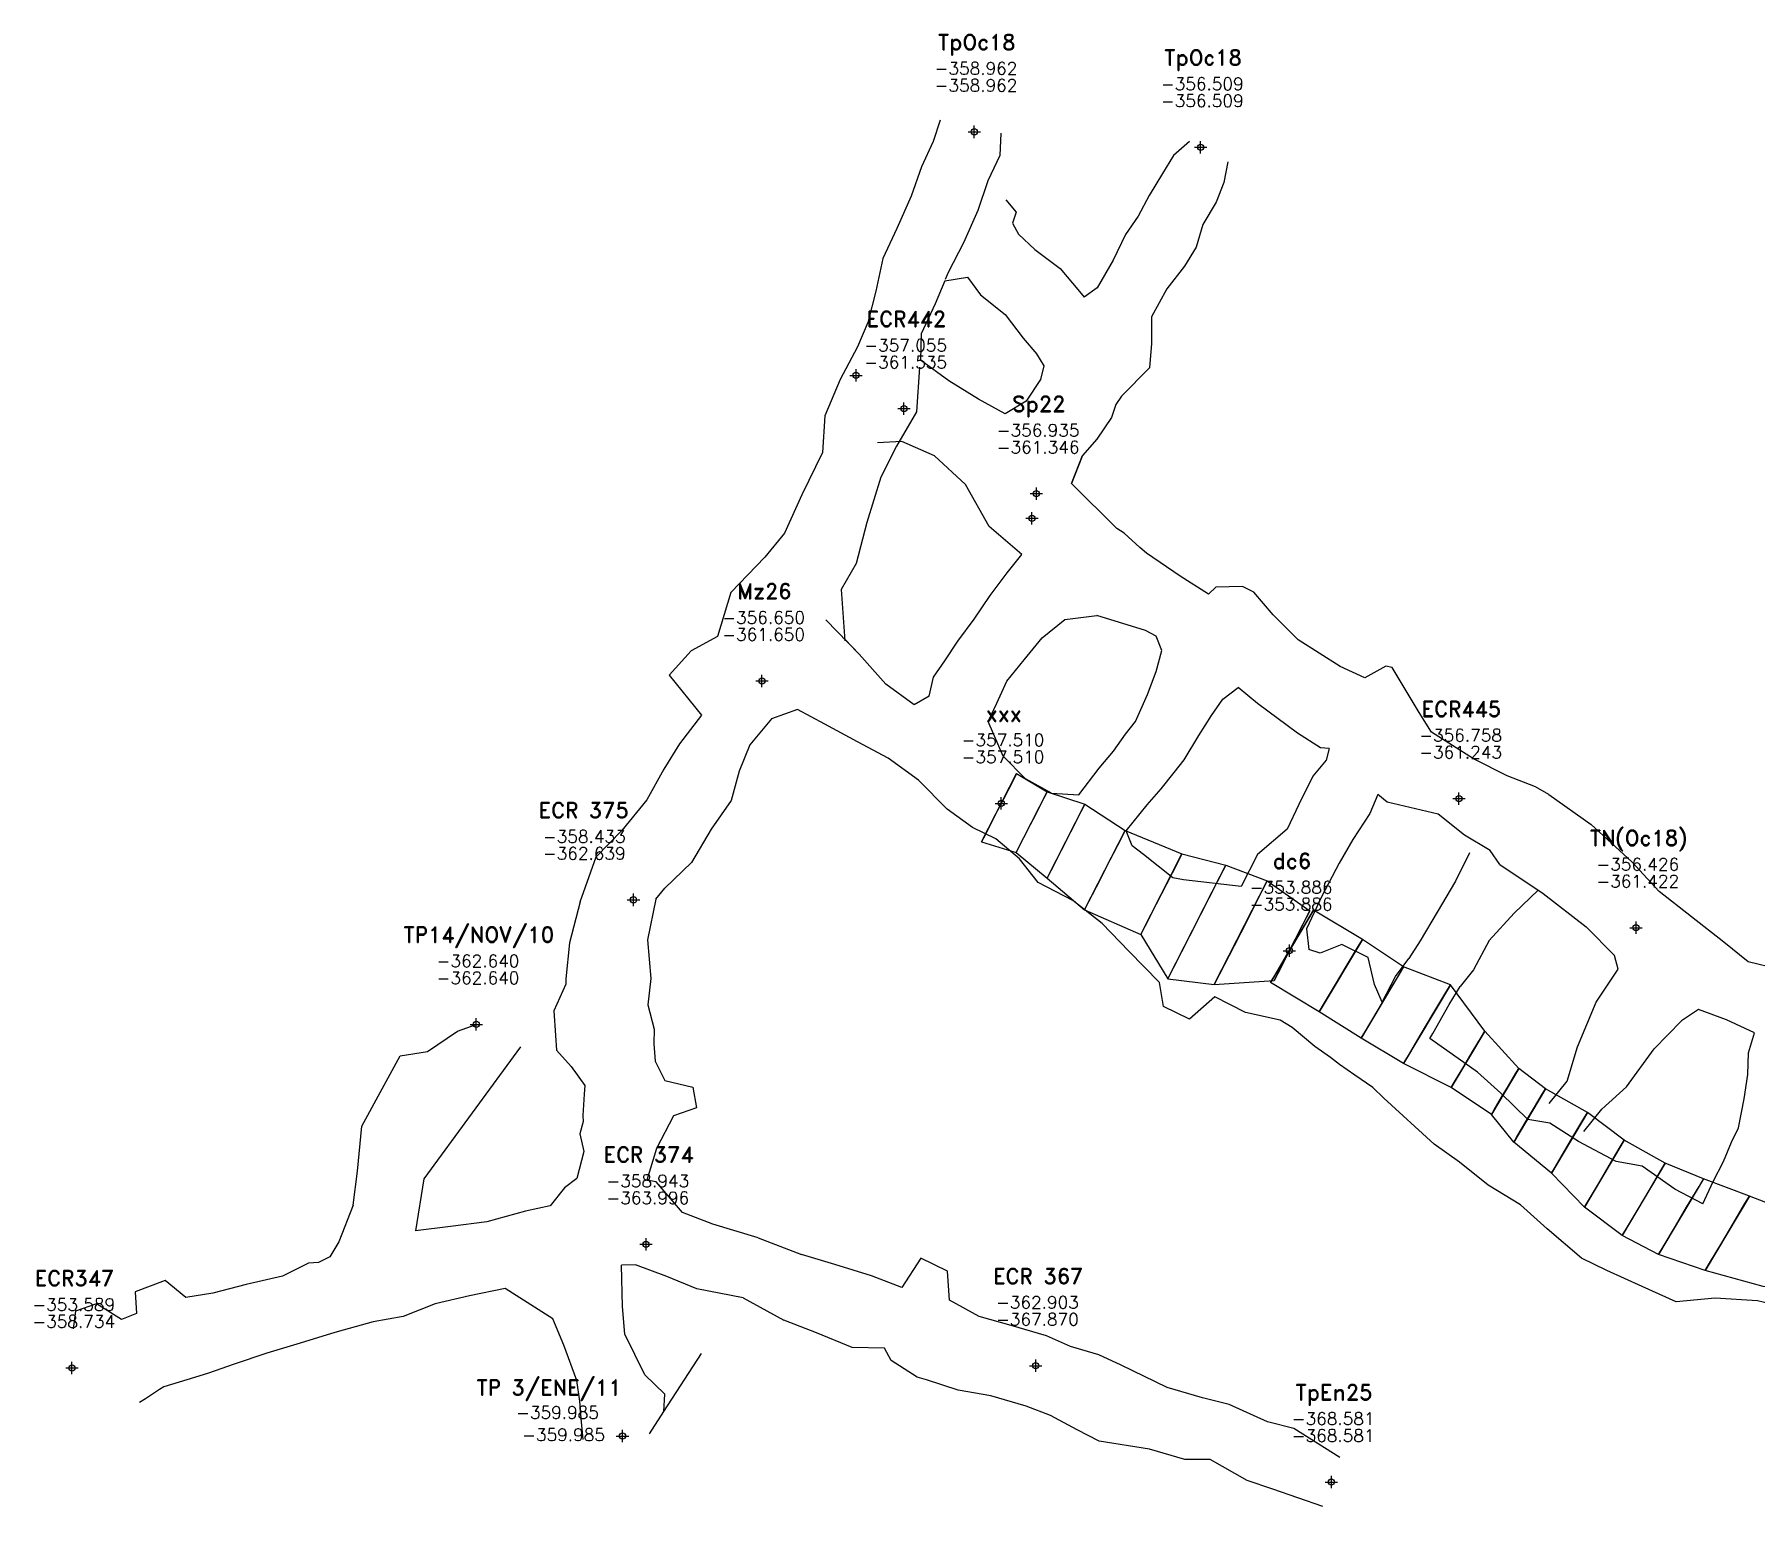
# Model space of a CAD drawing. Extents: x 9075 to 12914, y 9299 to 10364.
# Drawn here: x 9075.4 to 9214.5, y 10245 to 10363.9 of the extents above; entities that cross this region are included whole.
import ezdxf
from ezdxf.enums import TextEntityAlignment as Align

# ---------------------------------------------------------------- set-up
doc = ezdxf.new("R2010")
doc.units = 0
doc.header["$MEASUREMENT"] = 0
doc.header["$PDMODE"] = 34
doc.header["$PDSIZE"] = 0.5
doc.layers.get('0').update_dxf_attribs({"linetype": 'CONTINUOUS'})
for name, color, linetype in [('CF-RP10-E', 21, 'CONTINUOUS'), ('F-440-8185-W-SCR', 30, 'CONTINUOUS'), ('MARGEN', 7, 'CONTINUOUS'), ('PE', 1, 'CONTINUOUS'), ('R-270-8764-FICH', 5, 'CONTINUOUS'), ('R-270-8764-W-SCR', 5, 'CONTINUOUS'), ('rb4494-2', 211, 'CONTINUOUS')]:
    doc.layers.add(name, color=color, linetype=linetype)
doc.styles.add('ROMAND', font='romand.shx')
doc.styles.add('ROMANS', font='ROMANS')

# ---------------------------------------------------------------- blocks, each defined once
blk = doc.blocks.new('F2')
blk.add_point((0, 0))
at = {"style": 'ROMAND'}
for tag, height, p in [('NOMBRE', 1.25, (0.2, 6.62)), ('CIELO', 1, (0.14, 4.62)), ('PISO', 1, (0.14, 3.25))]:
    blk.add_attdef(tag, text='', height=height, dxfattribs=at).set_placement(p, align=Align.CENTER)
at = {"style": 'ROMANS', "flags": 1}
for tag, p in [('MINA', (-0.07, -3.26)), ('LOCALIZACION', (-0.07, -4.93)), ('ESTRUCTURA', (-0.07, -6.62)), ('NIVEL', (-0.07, -8.29)), ('OBRA', (-0.07, -10.12)), ('FECHA', (-0.07, -11.79)), ('ATRAS', (-0.07, -13.48)), ('TOPOGRAFO', (2.67, -15.3))]:
    blk.add_attdef(tag, text='', height=1.25, dxfattribs=at).set_placement(p, align=Align.CENTER)

msp = doc.modelspace()

# ---------------------------------------------------------------- linework, layer by layer
at = {"color": 2}
msp.add_polyline3d([(9126.282, 10252.713, -358.099), (9129.32, 10257.389, -334.64)], dxfattribs=at)
msp.add_point((9141.8, 10336.4, -357.592))
at = {"layer": 'CF-RP10-E'}
for points in [[(9168.753, 10355.307, -359.709), (9167.453, 10354.154, -359.897), (9166.566, 10352.713, -360.191), (9165.492, 10350.922, -360.332), (9164.599, 10349.259, -360.45), (9163.578, 10347.778, -360.656), (9162.586, 10345.717, -360.72), (9161.276, 10343.489, -361.018), (9160.234, 10342.723, -360.967)], [(9168.753, 10355.307, -354.809), (9167.453, 10354.154, -355.297), (9166.566, 10352.713, -355.591), (9165.492, 10350.922, -355.732), (9164.599, 10349.259, -355.65), (9163.578, 10347.778, -355.856), (9162.586, 10345.717, -355.62), (9161.276, 10343.489, -356.318), (9160.234, 10342.723, -356.329)], [(9171.837, 10353.652, -354.809), (9171.506, 10351.979, -355.297), (9170.884, 10350.396, -355.591), (9169.81, 10348.605, -355.732), (9169.27, 10346.753, -355.65), (9168.336, 10345.225, -355.856), (9166.903, 10343.401, -355.62), (9165.682, 10341.125, -356.318), (9165.671, 10338.989, -356.335)], [(9171.837, 10353.652, -359.709), (9171.506, 10351.979, -359.897), (9170.884, 10350.396, -360.191), (9169.81, 10348.605, -360.332), (9169.27, 10346.753, -360.45), (9168.336, 10345.225, -360.656), (9166.903, 10343.401, -360.72), (9165.682, 10341.125, -361.018), (9165.671, 10338.989, -360.935)], [(9153.912, 10350.597, -362.676), (9153.912, 10350.597, -362.676), (9153.912, 10350.597, -362.676), (9154.744, 10349.601, -359.551), (9154.45, 10348.705, -359.58), (9154.937, 10347.811, -359.938), (9156.243, 10346.561, -360.142), (9158.305, 10345.031, -360.486), (9159.841, 10343.193, -360.725), (9160.234, 10342.723, -360.797)], [(9153.912, 10350.597, -355.276), (9153.912, 10350.597, -355.276), (9153.912, 10350.597, -355.276), (9154.744, 10349.601, -355.351), (9154.45, 10348.705, -355.48), (9154.937, 10347.811, -355.638), (9156.243, 10346.561, -355.742), (9158.305, 10345.031, -355.986), (9159.841, 10343.193, -356.125), (9160.234, 10342.723, -356.197)], [(9148.966, 10344.042, -359.602), (9150.795, 10344.347, -359.938), (9151.87, 10342.905, -360.142), (9153.855, 10341.31, -360.486), (9155.315, 10339.408, -360.725), (9156.404, 10338.106, -360.923)], [(9148.966, 10344.042, -355.49), (9150.795, 10344.347, -355.638), (9151.87, 10342.905, -355.742), (9153.855, 10341.31, -355.986), (9155.315, 10339.408, -356.125), (9156.404, 10338.106, -356.323)], [(9156.372, 10338.144, -361.187), (9156.969, 10337.188, -361.207), (9156.711, 10336.078, -361.346), (9155.54, 10334.325, -361.52), (9153.854, 10333.303, -361.579)], [(9156.372, 10338.144, -356.357), (9156.969, 10337.188, -356.307), (9156.711, 10336.078, -356.446), (9155.54, 10334.325, -356.52), (9153.854, 10333.303, -356.779)], [(9165.671, 10338.989, -360.935), (9165.508, 10337.016, -360.97), (9163.247, 10334.715, -361.179), (9162.779, 10334.058, -361.207), (9162.434, 10332.996, -361.346), (9161.263, 10331.243, -361.52), (9160.105, 10329.937, -361.579)], [(9165.671, 10338.989, -356.335), (9165.508, 10337.016, -355.67), (9163.247, 10334.715, -356.379), (9162.779, 10334.058, -356.307), (9162.434, 10332.996, -356.446), (9161.263, 10331.243, -356.52), (9160.105, 10329.937, -356.779)], [(9153.854, 10333.303, -361.579), (9153.854, 10333.303, -361.579), (9153.854, 10333.303, -361.579), (9153.854, 10333.303, -361.579), (9151.698, 10334.491, -361.399), (9149.305, 10335.965, -361.469), (9147.016, 10337.625, -361.476)], [(9153.854, 10333.303, -356.779), (9151.698, 10334.491, -357.199), (9149.305, 10335.965, -356.869), (9147.016, 10337.625, -357.676)], [(9155.209, 10321.936, -357.365), (9152.568, 10324.204, -356.973), (9150.646, 10327.591, -356.792), (9148.147, 10329.906, -357.199), (9145.508, 10331.064, -356.869), (9143.529, 10330.953, -357.055)], [(9155.209, 10321.936, -361.465), (9152.568, 10324.204, -361.573), (9150.646, 10327.591, -361.692), (9148.147, 10329.906, -361.399), (9145.508, 10331.064, -361.469), (9143.529, 10330.953, -361.54)], [(9159.214, 10327.678, -357.084), (9160.105, 10329.937, -356.779)], [(9160.105, 10329.937, -361.579), (9159.214, 10327.678, -361.284)], [(9194.392, 10304.072, -356.944), (9194.392, 10304.072, -356.944), (9194.392, 10304.072, -356.944), (9191.672, 10305.424, -356.289), (9188.301, 10307.576, -356.41), (9187.298, 10309.165, -356.219), (9185.118, 10312.811, -356.439), (9184.589, 10312.912, -356.642), (9182.915, 10311.963, -356.746), (9180.9, 10312.894, -356.758), (9177.528, 10315.046, -357.079), (9175.491, 10317.058, -356.893), (9173.929, 10318.886, -356.605), (9173.032, 10319.34, -356.411), (9170.869, 10319.297, -356.82), (9170.27, 10318.73, -357.121), (9167.994, 10320.183, -357.135), (9165.266, 10322.042, -357.052), (9164.73, 10322.503, -357.256), (9163.459, 10323.671, -357.165), (9162.869, 10324.048, -357.369), (9159.214, 10327.678, -357.084)], [(9194.392, 10304.072, -361.044), (9191.672, 10305.424, -361.289), (9188.301, 10307.576, -361.21), (9187.298, 10309.165, -361.219), (9185.118, 10312.811, -361.239), (9184.589, 10312.912, -361.142), (9182.915, 10311.963, -361.246), (9180.9, 10312.894, -361.258), (9177.528, 10315.046, -361.279), (9175.491, 10317.058, -361.293), (9173.929, 10318.886, -361.305), (9173.032, 10319.34, -361.411), (9170.869, 10319.297, -361.42), (9170.27, 10318.73, -361.421), (9167.994, 10320.183, -361.435), (9165.266, 10322.042, -361.352), (9164.73, 10322.503, -361.356), (9163.459, 10323.671, -361.365), (9162.869, 10324.048, -361.369), (9159.214, 10327.678, -361.284)], [(9147.714, 10310.506, -356.908), (9148.054, 10312.033, -357.234), (9148.986, 10313.337, -357.265), (9150.03, 10314.937, -357.301), (9151.341, 10316.706, -357.442), (9152.637, 10318.616, -357.086), (9154.011, 10320.463, -357.329), (9155.209, 10321.936, -357.365), (9155.209, 10321.936, -357.365)], [(9147.714, 10310.506, -361.808), (9148.054, 10312.033, -361.734), (9148.986, 10313.337, -361.665), (9150.03, 10314.937, -361.701), (9151.341, 10316.706, -361.642), (9152.637, 10318.616, -361.586), (9154.011, 10320.463, -361.429), (9155.209, 10321.936, -361.465), (9155.209, 10321.936, -361.465)], [(9153.686, 10305.646, -356.908), (9152.476, 10308.436, -357.234), (9153.175, 10309.929, -357.265), (9153.986, 10311.718, -357.301), (9155.374, 10313.424, -357.442), (9156.825, 10315.208, -357.086), (9158.665, 10316.676, -357.329), (9161.26, 10317.014, -357.365), (9161.26, 10317.014, -357.365)], [(9153.686, 10305.646, -361.808), (9152.476, 10308.436, -361.734), (9153.175, 10309.929, -361.665), (9153.986, 10311.718, -361.701), (9155.374, 10313.424, -361.642), (9156.825, 10315.208, -361.586), (9158.665, 10316.676, -361.429), (9161.26, 10317.014, -361.465), (9161.26, 10317.014, -361.465)], [(9166.057, 10315.336, -357.13), (9165.196, 10315.799, -357.135), (9161.26, 10317.014, -357.365)], [(9166.057, 10315.336, -361.43), (9165.196, 10315.799, -361.435), (9161.26, 10317.014, -361.465)], [(9162.603, 10306.046, -357.263), (9163.576, 10307.432, -357.213), (9164.383, 10308.45, -357.175), (9165.342, 10310.624, -356.807), (9166.052, 10312.485, -356.351), (9166.498, 10314.173, -356.904), (9166.057, 10315.336, -357.13)], [(9162.603, 10306.046, -361.463), (9163.576, 10307.432, -361.413), (9164.383, 10308.45, -361.375), (9165.342, 10310.624, -361.507), (9166.052, 10312.485, -361.551), (9166.498, 10314.173, -361.604), (9166.057, 10315.336, -361.43)], [(9166.442, 10303.001, -357.263), (9167.492, 10304.325, -357.213), (9168.3, 10305.343, -357.175), (9169.494, 10307.33, -356.807), (9170.518, 10308.942, -356.351), (9171.433, 10310.257, -356.904), (9172.679, 10311.183, -356.96)], [(9166.442, 10303.001, -361.463), (9167.492, 10304.325, -361.413), (9168.3, 10305.343, -361.375), (9169.494, 10307.33, -361.507), (9170.518, 10308.942, -361.551), (9171.433, 10310.257, -361.604), (9172.679, 10311.183, -361.56)], [(9180.023, 10306.272, -361.174), (9179.31, 10306.315, -361.246), (9177.456, 10307.499, -361.258), (9174.246, 10309.904, -361.279), (9172.679, 10311.183, -361.56)], [(9180.023, 10306.272, -356.674), (9179.31, 10306.315, -356.746), (9177.456, 10307.499, -356.758), (9174.246, 10309.904, -357.079), (9172.679, 10311.183, -356.96)], [(9157.6, 10302.659, -361.528), (9159.802, 10302.533, -361.23), (9161.435, 10304.678, -361.273), (9162.603, 10306.046, -361.463)], [(9157.6, 10302.659, -357.028), (9159.802, 10302.533, -356.53), (9161.435, 10304.678, -357.173), (9162.603, 10306.046, -357.263)], [(9180.023, 10306.272, -360.77), (9179.772, 10305.318, -360.822), (9178.691, 10304.02, -360.915), (9177.573, 10301.746, -360.955), (9176.628, 10299.74, -361.078), (9174.243, 10297.717, -361.044), (9172.918, 10295.125, -361.005), (9168.254, 10295.652, -360.922)], [(9180.023, 10306.272, -356.531), (9179.772, 10305.318, -356.522), (9178.691, 10304.02, -356.715), (9177.573, 10301.746, -356.655), (9176.628, 10299.74, -356.378), (9174.243, 10297.717, -356.544), (9172.918, 10295.125, -357.205), (9168.254, 10295.652, -356.622)], [(9197.762, 10302.539, -361.371), (9196.692, 10303.162, -361.023), (9194.392, 10304.072, -361.044)], [(9197.762, 10302.539, -356.971), (9196.692, 10303.162, -356.723), (9194.392, 10304.072, -356.944)], [(9164.116, 10298.414, -361.16), (9163.621, 10299.626, -361.23), (9165.334, 10301.71, -361.273), (9166.442, 10303.001, -361.463)], [(9164.116, 10298.414, -356.298), (9163.621, 10299.626, -356.53), (9165.334, 10301.71, -357.173), (9166.442, 10303.001, -357.263)], [(9183.944, 10302.543, -360.825), (9183.304, 10301.026, -360.915), (9181.935, 10298.915, -360.955), (9180.823, 10297.018, -361.078), (9179.444, 10294.342, -361.044), (9178.203, 10291.695, -361.005), (9178.379, 10290.034, -360.954)], [(9183.944, 10302.543, -356.528), (9183.304, 10301.026, -356.715), (9181.935, 10298.915, -356.655), (9180.823, 10297.018, -356.378), (9179.444, 10294.342, -356.544), (9178.203, 10291.695, -357.205), (9178.379, 10290.034, -356.844)], [(9190.955, 10299.277, -361.044), (9190.955, 10299.277, -361.044), (9190.955, 10299.277, -361.044), (9188.821, 10300.956, -361.289), (9184.696, 10301.929, -361.21), (9183.944, 10302.543, -361.215)], [(9190.955, 10299.277, -356.944), (9190.955, 10299.277, -356.944), (9190.955, 10299.277, -356.944), (9188.821, 10300.956, -356.289), (9184.696, 10301.929, -356.41), (9183.944, 10302.543, -356.302)], [(9197.762, 10302.539, -361.371), (9201.202, 10300.13, -361.341), (9204.462, 10297.115, -361.309), (9206.682, 10294.706, -361.386)], [(9197.762, 10302.539, -356.971), (9201.202, 10300.13, -356.141), (9204.462, 10297.115, -356.209), (9206.682, 10294.706, -356.486)], [(9193.804, 10296.887, -361.371), (9193.022, 10298.041, -361.023), (9190.955, 10299.277, -361.044)], [(9193.804, 10296.887, -356.971), (9193.022, 10298.041, -356.723), (9190.955, 10299.277, -356.944)], [(9191.365, 10297.848, -356.238), (9190.224, 10295.547, -356.174), (9188.749, 10293.053, -356.627), (9187.369, 10290.734, -357.27), (9186.469, 10289.292, -357.36)], [(9191.365, 10297.848, -361.038), (9190.224, 10295.547, -361.174), (9188.749, 10293.053, -361.327), (9187.369, 10290.734, -361.37), (9186.469, 10289.292, -361.46)], [(9193.804, 10296.887, -361.371), (9197.302, 10294.56, -361.341), (9200.791, 10291.872, -361.309), (9203.068, 10289.545, -361.386)], [(9193.804, 10296.887, -356.971), (9197.302, 10294.56, -356.141), (9200.791, 10291.872, -356.209), (9203.068, 10289.545, -356.486)], [(9196.895, 10294.83, -356.238), (9194.964, 10292.961, -356.174), (9192.962, 10290.754, -356.627), (9191.671, 10288.387, -357.27), (9190.594, 10287.041, -357.36)], [(9196.895, 10294.83, -361.038), (9194.964, 10292.961, -361.174), (9192.962, 10290.754, -361.327), (9191.671, 10288.387, -361.37), (9190.594, 10287.041, -361.46)], [(9211.894, 10290.625, -361.258), (9206.682, 10294.706, -361.386)], [(9211.894, 10290.625, -356.258), (9206.682, 10294.706, -356.486)], [(9217.793, 10288.003, -361.093), (9217.402, 10287.936, -361.303), (9216.312, 10288.448, -361.294), (9213.864, 10289.038, -361.276), (9211.894, 10290.625, -361.258), (9211.894, 10290.625, -361.258)], [(9217.793, 10288.003, -356.893), (9217.402, 10287.936, -357.203), (9216.312, 10288.448, -356.694), (9213.864, 10289.038, -356.476), (9211.894, 10290.625, -356.258), (9211.894, 10290.625, -356.258)], [(9184.311, 10285.79, -361.333), (9185.374, 10287.838, -361.37), (9186.469, 10289.292, -361.46)], [(9184.311, 10285.79, -356.72), (9185.374, 10287.838, -357.27), (9186.469, 10289.292, -357.36)], [(9203.361, 10288.433, -356.39), (9203.068, 10289.545, -356.486)], [(9203.361, 10288.433, -360.89), (9203.068, 10289.545, -361.386)], [(9197.809, 10277.592, -356.481), (9197.809, 10277.592, -356.481), (9199.26, 10279.386, -356.793), (9200.087, 10282.158, -356.654), (9201.6, 10285.778, -356.762), (9203.361, 10288.433, -356.39)], [(9197.809, 10277.592, -360.081), (9197.809, 10277.592, -360.081), (9199.26, 10279.386, -360.193), (9200.087, 10282.158, -360.354), (9201.6, 10285.778, -360.662), (9203.361, 10288.433, -360.89)], [(9188.168, 10282.836, -361.303), (9188.392, 10283.233, -361.327), (9189.723, 10285.58, -361.37), (9190.594, 10287.041, -361.46)], [(9188.168, 10282.836, -356.556), (9188.392, 10283.233, -356.627), (9189.723, 10285.58, -357.27), (9190.594, 10287.041, -357.36)], [(9214.394, 10283.293, -361.294), (9212.121, 10284.352, -361.276), (9209.872, 10285.189, -361.258), (9208.493, 10284.282, -360.89)], [(9214.394, 10283.293, -356.694), (9212.121, 10284.352, -356.476), (9209.872, 10285.189, -356.258), (9208.493, 10284.282, -356.39)], [(9200.608, 10275.328, -356.481), (9200.608, 10275.328, -356.481), (9202.059, 10277.122, -356.793), (9204.053, 10278.951, -356.654), (9206.265, 10282.005, -356.762), (9208.493, 10284.282, -356.39)], [(9200.608, 10275.328, -360.081), (9200.608, 10275.328, -360.081), (9202.059, 10277.122, -360.193), (9204.053, 10278.951, -360.354), (9206.265, 10282.005, -360.662), (9208.493, 10284.282, -360.89)], [(9211.881, 10272.895, -356.617), (9212.526, 10274.46, -356.567), (9213.091, 10275.63, -356.529), (9213.551, 10277.961, -356.161), (9213.836, 10279.932, -355.705), (9213.901, 10281.677, -356.258), (9214.394, 10283.293, -356.694)], [(9211.881, 10272.895, -360.817), (9212.526, 10274.46, -360.767), (9213.091, 10275.63, -360.729), (9213.551, 10277.961, -360.861), (9213.836, 10279.932, -360.905), (9213.901, 10281.677, -360.958), (9214.394, 10283.293, -361.294)], [(9210.203, 10269.476, -360.595), (9211.041, 10271.304, -360.627), (9211.881, 10272.895, -360.817)], [(9210.203, 10269.476, -356.047), (9211.041, 10271.304, -356.527), (9211.881, 10272.895, -356.617)]]:
    msp.add_polyline3d(points, dxfattribs=at)
at = {"layer": 'F-440-8185-W-SCR'}
for points in [[(9147.714, 10310.506, -356.908), (9146.508, 10309.79, -355.99), (9144.217, 10311.475, -357.082), (9142.055, 10313.876, -356.473), (9139.375, 10316.651, -355.591)], [(9147.714, 10310.506, -361.808), (9146.508, 10309.79, -361.19), (9144.217, 10311.475, -361.182), (9142.055, 10313.876, -361.173), (9140.888, 10315.085, -361.232)], [(9156.522, 10295.44, -361.236), (9154.994, 10297.366, -361.528), (9153.106, 10298.964, -361.321), (9151.222, 10299.891, -361.315), (9149.155, 10301.354, -361.207), (9146.86, 10303.71, -361.298), (9144.389, 10305.483, -361.19), (9141.921, 10306.809, -361.182), (9139.273, 10308.223, -361.173), (9137.074, 10309.417, -361.266)], [(9156.522, 10295.44, -356.336), (9154.994, 10297.366, -357.028), (9153.106, 10298.964, -356.921), (9151.222, 10299.891, -356.215), (9149.155, 10301.354, -355.507), (9146.86, 10303.71, -355.998), (9144.389, 10305.483, -355.99), (9141.921, 10306.809, -357.082), (9139.273, 10308.223, -356.473), (9137.074, 10309.417, -355.866)], [(9157.6, 10302.659, -357.028), (9157.6, 10302.659, -357.028), (9155.49, 10303.809, -356.921), (9153.686, 10305.646, -356.908), (9153.686, 10305.646, -356.908)], [(9157.6, 10302.659, -361.528), (9157.6, 10302.659, -361.528), (9155.49, 10303.809, -361.321), (9153.686, 10305.646, -361.808), (9153.686, 10305.646, -361.808)], [(9168.254, 10295.652, -356.622), (9167.392, 10295.808, -356.383), (9165.016, 10297.697, -356.267), (9164.116, 10298.414, -356.298)], [(9168.254, 10295.652, -360.922), (9167.392, 10295.808, -361.183), (9165.016, 10297.697, -361.167), (9164.116, 10298.414, -361.16)], [(9195.471, 10269.417, -355.359), (9192.877, 10270.987, -355.426), (9190.561, 10272.84, -355.607), (9188.512, 10274.301, -355.677), (9184.429, 10278.028, -355.426), (9184.429, 10278.028, -355.426), (9183.562, 10278.897, -355.659), (9182.096, 10279.892, -355.808), (9180.852, 10280.753, -355.85), (9180.14, 10281.296, -356.075), (9178.854, 10282.183, -356.418), (9177.036, 10283.738, -356.183), (9176.058, 10284.324, -356.515), (9173.271, 10284.943, -356.49), (9170.776, 10286.205, -355.967), (9168.728, 10284.401, -355.89), (9166.636, 10285.42, -356.354), (9166.309, 10287.365, -356.389), (9163.847, 10289.888, -356.383), (9161.677, 10292.12, -356.267), (9159.318, 10293.999, -356.349), (9156.522, 10295.44, -356.336)], [(9195.471, 10269.417, -360.33), (9192.877, 10270.987, -360.326), (9190.561, 10272.84, -360.507), (9188.512, 10274.301, -360.377), (9184.429, 10278.028, -360.526), (9184.429, 10278.028, -360.526), (9183.562, 10278.897, -360.759), (9182.096, 10279.892, -360.808), (9180.852, 10280.753, -360.65), (9180.14, 10281.296, -360.675), (9178.854, 10282.183, -360.618), (9177.036, 10283.738, -360.683), (9176.058, 10284.324, -360.715), (9173.271, 10284.943, -360.89), (9170.776, 10286.205, -360.967), (9168.728, 10284.401, -360.99), (9166.636, 10285.42, -361.154), (9166.309, 10287.365, -361.189), (9163.847, 10289.888, -361.183), (9161.677, 10292.12, -361.167), (9159.318, 10293.999, -361.149), (9156.522, 10295.44, -361.236)], [(9184.311, 10285.79, -361.333), (9183.686, 10287.216, -360.675), (9183.17, 10289.389, -360.618), (9181.043, 10290.43, -360.683), (9179.295, 10289.729, -360.715), (9178.379, 10290.034, -360.775)], [(9184.311, 10285.79, -356.72), (9183.686, 10287.216, -356.075), (9183.17, 10289.389, -356.418), (9181.043, 10290.43, -356.183), (9179.295, 10289.729, -356.515), (9178.379, 10290.034, -356.506)], [(9197.84, 10276.004, -355.359), (9196.063, 10276.306, -355.426), (9193.901, 10278.417, -355.607), (9192.005, 10280.135, -355.677), (9188.168, 10282.836, -356.556)], [(9192.005, 10280.135, -360.377), (9188.168, 10282.836, -361.303)], [(9197.84, 10276.004, -360.33), (9196.063, 10276.306, -360.326), (9193.901, 10278.417, -360.507), (9192.005, 10280.135, -360.377)], [(9205.313, 10272.524, -360.133), (9203.207, 10272.905, -360.166), (9200.177, 10274.526, -360.235), (9197.84, 10276.004, -360.33)], [(9205.313, 10272.524, -354.933), (9203.207, 10272.905, -354.966), (9200.177, 10274.526, -354.435), (9197.84, 10276.004, -355.359)], [(9210.203, 10269.476, -360.037), (9207.96, 10270.677, -359.989), (9205.313, 10272.524, -360.133)], [(9210.203, 10269.476, -354.102), (9207.96, 10270.677, -354.389), (9205.313, 10272.524, -354.933)], [(9202.459, 10264.094, -360.133), (9200.399, 10265.095, -360.166), (9197.64, 10267.468, -360.235), (9195.471, 10269.417, -360.33)], [(9202.459, 10264.094, -354.933), (9200.399, 10265.095, -354.966), (9197.64, 10267.468, -354.435), (9195.471, 10269.417, -355.359)], [(9229.383, 10252.125, -354.613), (9228.775, 10252.648, -354.823), (9229.041, 10255.303, -354.732), (9228.158, 10255.813, -354.146), (9225.7, 10257.596, -353.888), (9223.082, 10258.905, -353.929), (9220.558, 10260.182, -354.269), (9217.842, 10260.89, -354.31), (9214.621, 10261.665, -354.257), (9211.207, 10261.871, -353.904), (9208.043, 10261.569, -354.046), (9205.298, 10262.816, -354.389), (9202.459, 10264.094, -354.933)], [(9229.383, 10252.125, -359.813), (9228.775, 10252.648, -359.723), (9229.041, 10255.303, -359.832), (9228.158, 10255.813, -359.846), (9225.7, 10257.596, -359.788), (9223.082, 10258.905, -359.829), (9220.558, 10260.182, -359.869), (9217.842, 10260.89, -359.81), (9214.621, 10261.665, -359.957), (9211.207, 10261.871, -360.004), (9208.043, 10261.569, -360.046), (9205.298, 10262.816, -359.989), (9202.459, 10264.094, -360.133)]]:
    msp.add_polyline3d(points, dxfattribs=at)
at = {"layer": 'MARGEN'}
msp.add_point((9156.016, 10324.862, -356.852), dxfattribs=at)
at = {"layer": 'PE', "color": 5}
msp.add_polyline3d([(9168.359, 10248.834, -369.317), (9165.499, 10249.66, -368.947), (9161.451, 10250.309, -368.341), (9159.655, 10251.244, -368.494), (9157.506, 10252.385, -368.197), (9155.559, 10253.155, -367.938), (9152.699, 10253.981, -367.468), (9150.042, 10254.437, -367.134), (9147.495, 10255.276, -366.801), (9146.733, 10255.497, -366.602), (9144.639, 10256.83, -366.306), (9144.098, 10257.819, -366.307)], dxfattribs=at)
at = {"layer": 'R-270-8764-W-SCR'}
for points in [[(9148.599, 10357.021, -357.513), (9148.028, 10355.303, -357.628), (9147.08, 10353.255, -357.647), (9146.265, 10350.873, -357.568), (9145.094, 10348.26, -357.492), (9143.964, 10345.843, -357.013), (9143.401, 10343.202, -356.536), (9142.76, 10340.681, -357.358), (9141.931, 10338.71, -357.676)], [(9148.599, 10357.021, -361.613), (9148.028, 10355.303, -361.628), (9147.08, 10353.255, -361.647), (9146.265, 10350.873, -361.368), (9145.094, 10348.26, -361.392), (9143.964, 10345.843, -361.413), (9143.401, 10343.202, -361.436), (9142.76, 10340.681, -361.458), (9141.931, 10338.71, -361.476)], [(9153.489, 10355.978, -361.613), (9153.407, 10354.155, -361.628), (9152.459, 10352.108, -361.647), (9151.644, 10349.725, -361.368), (9150.473, 10347.112, -361.392), (9149.245, 10344.716, -361.413), (9149.015, 10344.161, -361.418)], [(9148.966, 10344.042, -361.42), (9148.193, 10342.18, -361.436), (9147.063, 10339.762, -361.458), (9147.016, 10337.625, -361.476)], [(9141.931, 10338.71, -357.676), (9140.526, 10336.085, -355.651), (9139.275, 10333.14, -356.709), (9139.101, 10330.173, -356.159), (9137.432, 10326.754, -356.028), (9136.01, 10323.664, -354.09), (9134.428, 10321.729, -354.433), (9131.693, 10318.872, -355.8), (9130.615, 10315.311, -355.667), (9128.491, 10314.149, -356.65)], [(9141.931, 10338.71, -361.476), (9140.526, 10336.085, -361.351), (9139.275, 10333.14, -361.409), (9139.101, 10330.173, -361.559), (9137.432, 10326.754, -361.628), (9136.01, 10323.664, -361.59), (9134.428, 10321.729, -361.633), (9131.693, 10318.872, -361.7), (9130.615, 10315.311, -361.767), (9128.491, 10314.149, -361.784)], [(9146.918, 10337.064, -361.489), (9146.693, 10333.466, -361.351), (9145.074, 10330.677, -361.409), (9143.795, 10328.179, -361.559), (9142.678, 10324.525, -361.628), (9141.809, 10321.201, -361.59), (9140.594, 10319.11, -361.633)], [(9146.918, 10337.064, -357.389), (9146.693, 10333.466, -355.651), (9145.074, 10330.677, -356.709), (9143.795, 10328.179, -356.159), (9142.678, 10324.525, -356.028), (9141.809, 10321.201, -354.09), (9140.594, 10319.11, -354.433), (9140.897, 10314.962, -355.8)], [(9128.491, 10314.149, -361.784), (9126.696, 10312.177, -361.668), (9129.306, 10308.963, -361.664)], [(9128.491, 10314.149, -356.65), (9126.696, 10312.177, -355.568), (9129.306, 10308.963, -357.864)], [(9129.306, 10308.963, -361.664), (9127.541, 10306.644, -362.444), (9126.264, 10304.59, -362.559), (9124.91, 10302.132, -362.577), (9122.885, 10299.652, -362.496), (9120.804, 10297.528, -362.614)], [(9129.306, 10308.963, -357.864), (9127.541, 10306.644, -358.044), (9126.264, 10304.59, -357.959), (9124.91, 10302.132, -358.177), (9122.885, 10299.652, -358.096), (9120.804, 10297.528, -358.214)], [(9134.98, 10308.658, -361.668), (9133.231, 10306.565, -361.664)], [(9134.98, 10308.658, -356.468), (9133.231, 10306.565, -357.864)], [(9133.231, 10306.565, -361.664), (9132.354, 10304.425, -362.444), (9131.712, 10302.078, -362.559), (9130.086, 10299.744, -362.577), (9128.515, 10297.055, -362.496), (9126.344, 10294.973, -362.614)], [(9133.231, 10306.565, -357.864), (9132.354, 10304.425, -358.044), (9131.712, 10302.078, -357.959), (9130.086, 10299.744, -358.177), (9128.515, 10297.055, -358.096), (9126.344, 10294.973, -358.214)], [(9119.526, 10293.886, -362.669), (9120.804, 10297.528, -362.614)], [(9119.526, 10293.886, -358.469), (9120.804, 10297.528, -358.214)], [(9125.621, 10294.109, -362.669), (9126.344, 10294.973, -362.614)], [(9125.621, 10294.109, -358.469), (9126.344, 10294.973, -358.214)], [(9119.526, 10293.886, -362.669), (9118.646, 10290.577, -362.638), (9118.352, 10287.668, -362.686), (9118.347, 10287.239, -363.417)], [(9119.526, 10293.886, -358.469), (9118.646, 10290.577, -359.038), (9118.352, 10287.668, -358.886), (9118.347, 10287.239, -359.017)], [(9125.621, 10294.109, -362.669), (9124.942, 10290.808, -362.638), (9125.233, 10287.687, -363.417), (9125.233, 10287.687, -363.417)], [(9125.621, 10294.109, -358.469), (9124.942, 10290.808, -359.038), (9125.233, 10287.687, -359.017), (9125.233, 10287.687, -359.017)], [(9118.347, 10287.239, -359.017), (9117.386, 10285.077, -359.26), (9117.515, 10283.086, -359.396), (9117.593, 10281.891, -358.877), (9118.781, 10280.569, -358.972), (9119.883, 10279.041, -359.181), (9119.828, 10278.337, -359.829), (9119.739, 10276.632, -359.144), (9119.771, 10276.134, -358.978)], [(9118.347, 10287.239, -363.417), (9117.386, 10285.077, -363.66), (9117.515, 10283.086, -363.796), (9117.593, 10281.891, -363.277), (9118.781, 10280.569, -363.372), (9119.883, 10279.041, -363.381), (9119.828, 10278.337, -364.029), (9119.739, 10276.632, -363.344), (9119.771, 10276.134, -363.378)], [(9125.233, 10287.687, -359.017), (9124.97, 10285.57, -359.26), (9125.498, 10283.605, -359.396), (9125.476, 10282.404, -358.877), (9125.567, 10281.01, -358.972), (9126.369, 10279.463, -359.181), (9128.61, 10278.909, -359.829), (9128.919, 10277.229, -359.144), (9127.056, 10276.608, -358.978)], [(9125.233, 10287.687, -363.417), (9124.97, 10285.57, -363.66), (9125.498, 10283.605, -363.796), (9125.476, 10282.404, -363.277), (9125.567, 10281.01, -363.372), (9126.369, 10279.463, -363.381), (9128.61, 10278.909, -364.029), (9128.919, 10277.229, -363.344), (9127.056, 10276.608, -363.378)], [(9114.687, 10282.165, -365.04), (9106.878, 10271.498, -363.658), (9106.213, 10267.299, -362.212), (9106.213, 10267.299, -362.212), (9106.213, 10267.299, -362.212), (9106.213, 10267.299, -362.212)], [(9114.687, 10282.165, -359.74), (9106.878, 10271.498, -358.358), (9106.213, 10267.299, -356.912), (9106.213, 10267.299, -356.912), (9106.213, 10267.299, -356.912), (9106.213, 10267.299, -356.912)], [(9127.056, 10276.608, -358.978), (9125.677, 10273.963, -358.701)], [(9127.056, 10276.608, -363.378), (9125.677, 10273.963, -363.301)], [(9119.771, 10276.134, -358.978), (9119.491, 10275.155, -358.701)], [(9119.771, 10276.134, -363.378), (9119.491, 10275.155, -363.301)], [(9119.491, 10275.155, -358.701), (9119.805, 10273.719, -359.054), (9119.256, 10271.543, -358.766), (9118.256, 10270.779, -357.734), (9118.256, 10270.779, -357.734)], [(9119.491, 10275.155, -363.301), (9119.805, 10273.719, -363.554), (9119.256, 10271.543, -363.266), (9118.256, 10270.779, -363.028), (9118.256, 10270.779, -363.028)], [(9125.677, 10273.963, -363.301), (9124.904, 10271.404, -363.554)], [(9125.677, 10273.963, -358.701), (9124.904, 10271.404, -359.054)], [(9133.893, 10266.743, -364.036), (9130.24, 10267.857, -363.968), (9127.794, 10268.775, -363.626), (9125.656, 10271.264, -363.489), (9124.904, 10271.404, -363.554), (9124.904, 10271.404, -363.554), (9124.904, 10271.404, -363.554)], [(9133.893, 10266.743, -359.836), (9130.24, 10267.857, -359.768), (9127.794, 10268.775, -359.226), (9125.656, 10271.264, -358.489), (9124.904, 10271.404, -359.054), (9124.904, 10271.404, -359.054), (9124.904, 10271.404, -359.054)], [(9118.256, 10270.779, -363.028), (9117.08, 10269.32, -363.095), (9115.106, 10268.887, -362.978), (9111.988, 10268.039, -362.731), (9109.043, 10267.653, -362.615), (9106.213, 10267.299, -362.212)], [(9118.256, 10270.779, -357.734), (9117.08, 10269.32, -356.995), (9115.106, 10268.887, -356.578), (9111.988, 10268.039, -357.031), (9109.043, 10267.653, -356.815), (9106.213, 10267.299, -356.912)], [(9133.893, 10266.743, -364.036), (9137.406, 10265.405, -365.236)], [(9133.893, 10266.743, -359.836), (9137.406, 10265.405, -360.136)], [(9132.686, 10261.891, -364.036), (9128.937, 10262.617, -363.968), (9126.515, 10263.631, -363.626), (9123.991, 10264.568, -363.489), (9122.843, 10264.544, -363.457)], [(9132.686, 10261.891, -359.836), (9128.937, 10262.617, -359.768), (9126.515, 10263.631, -359.226), (9123.991, 10264.568, -358.489), (9122.843, 10264.544, -358.057)], [(9122.931, 10261.201, -358.117), (9122.843, 10264.544, -358.057)], [(9122.931, 10261.201, -362.917), (9122.843, 10264.544, -363.457)], [(9113.457, 10262.636, -362.731), (9110.564, 10262.057, -362.615), (9107.813, 10261.412, -362.212), (9105.205, 10260.393, -361.914), (9102.802, 10259.947, -361.652), (9099.895, 10259.156, -361.329), (9099.076, 10258.897, -361.259)], [(9113.457, 10262.636, -357.031), (9110.564, 10262.057, -356.815), (9107.813, 10261.412, -356.912), (9105.205, 10260.393, -356.614), (9102.802, 10259.947, -356.552), (9099.895, 10259.156, -356.229), (9099.076, 10258.897, -356.259)], [(9117.32, 10260.199, -358.117), (9113.457, 10262.636, -357.031)], [(9117.32, 10260.199, -362.917), (9113.457, 10262.636, -362.731)], [(9132.686, 10261.891, -364.036), (9135.976, 10260.095, -365.236)], [(9132.686, 10261.891, -359.836), (9135.976, 10260.095, -360.136)], [(9118.209, 10258.067, -358.062), (9117.32, 10260.199, -358.117)], [(9118.209, 10258.067, -362.862), (9117.32, 10260.199, -362.917)], [(9123.131, 10258.947, -358.062), (9122.931, 10261.201, -358.117)], [(9123.131, 10258.947, -362.862), (9122.931, 10261.201, -362.917)], [(9125.128, 10250.915, -361.985), (9126.282, 10252.713, -362.199), (9126.366, 10254.114, -362.173), (9124.73, 10255.67, -362.385), (9123.131, 10258.947, -362.862)], [(9125.128, 10250.915, -357.985), (9126.282, 10252.713, -358.099), (9126.366, 10254.114, -357.873), (9124.73, 10255.67, -357.585), (9123.131, 10258.947, -358.062)], [(9119.747, 10250.465, -357.985), (9119.606, 10252.155, -358.099), (9119.49, 10253.539, -357.873), (9119.25, 10255.211, -357.585), (9118.209, 10258.067, -358.062)]]:
    msp.add_polyline3d(points, dxfattribs=at)
at = {"layer": 'R-270-8764-W-SCR', "color": 30}
for points in [[(9137.074, 10309.417, -361.266), (9134.98, 10308.658, -361.668)], [(9137.074, 10309.417, -355.866), (9134.98, 10308.658, -356.468)]]:
    msp.add_polyline3d(points, dxfattribs=at)
at = {"layer": 'R-270-8764-W-SCR', "color": 5}
for points in [[(9101.191, 10269.378, -357.684), (9101.518, 10272.136, -361.13), (9101.887, 10275.767, -361.516), (9103.348, 10278.475, -361.819), (9104.969, 10281.451, -362.161), (9107.18, 10281.794, -362.261), (9109.619, 10283.44, -362.519), (9111.125, 10283.985, -362.64)], [(9101.191, 10269.378, -357.684), (9100.01, 10266.408, -357.747), (9099.288, 10265.214, -356.9)], [(9101.191, 10269.378, -362.884), (9100.01, 10266.408, -362.047), (9099.288, 10265.214, -361.7)], [(9097.569, 10264.704, -356.259), (9095.477, 10263.645, -356.057)], [(9097.569, 10264.704, -361.259), (9095.477, 10263.645, -360.957)], [(9098.373, 10264.753, -356.229), (9097.569, 10264.704, -356.259)], [(9098.373, 10264.753, -361.329), (9097.569, 10264.704, -361.259)], [(9099.288, 10265.214, -361.7), (9098.373, 10264.753, -361.329)], [(9099.288, 10265.214, -356.9), (9098.373, 10264.753, -356.229)], [(9145.513, 10262.719, -361.007), (9143.043, 10263.68, -360.753), (9140.08, 10264.582, -360.487), (9137.406, 10265.405, -360.136)], [(9145.513, 10262.719, -366.307), (9143.043, 10263.68, -365.653), (9140.08, 10264.582, -365.387), (9137.406, 10265.405, -365.236)], [(9169.802, 10253.83, -369.317), (9166.942, 10254.656, -368.947), (9163.227, 10256.457, -368.341), (9161.403, 10257.296, -368.494), (9159.115, 10257.957, -368.197), (9157.196, 10258.824, -367.938), (9154.336, 10259.65, -367.468), (9151.762, 10260.393, -367.134), (9149.355, 10261.713, -366.801), (9149.202, 10264.047, -366.602), (9147.025, 10265.092, -366.306), (9145.513, 10262.719, -366.307)], [(9169.802, 10253.83, -365.017), (9166.942, 10254.656, -364.647), (9163.227, 10256.457, -363.941), (9161.403, 10257.296, -364.094), (9159.115, 10257.957, -363.697), (9157.196, 10258.824, -362.738), (9154.336, 10259.65, -362.468), (9151.762, 10260.393, -362.134), (9149.355, 10261.713, -361.601), (9149.202, 10264.047, -361.602), (9147.025, 10265.092, -361.106), (9145.513, 10262.719, -361.007)], [(9095.477, 10263.645, -356.057), (9092.534, 10262.979, -355.867), (9089.838, 10262.272, -355.078), (9087.656, 10261.927, -355.152), (9085.994, 10263.306, -355.128), (9083.576, 10262.369, -354.76), (9083.685, 10260.626, -354.819), (9082.476, 10260.157, -354.585), (9080.433, 10261.422, -354.12), (9078.748, 10260.809, -353.734), (9078.551, 10259.392, -353.573)], [(9095.477, 10263.645, -360.957), (9092.534, 10262.979, -360.667), (9089.838, 10262.272, -360.378), (9087.656, 10261.927, -359.752), (9085.994, 10263.306, -359.628), (9083.576, 10262.369, -359.36), (9083.685, 10260.626, -359.319), (9082.476, 10260.157, -359.085), (9080.433, 10261.422, -359.02), (9078.748, 10260.809, -358.734), (9078.551, 10259.392, -358.773)], [(9144.098, 10257.819, -361.007), (9141.482, 10257.886, -360.753), (9138.597, 10259.078, -360.487), (9135.976, 10260.095, -360.136)], [(9144.098, 10257.819, -366.307), (9141.482, 10257.886, -365.653), (9138.597, 10259.078, -365.387), (9135.976, 10260.095, -365.236)], [(9099.076, 10258.897, -356.259), (9096.884, 10258.224, -356.057)], [(9096.884, 10258.224, -360.957), (9094.207, 10257.426, -360.667), (9091.569, 10256.527, -360.378), (9089.503, 10255.8, -359.752), (9088.36, 10255.455, -359.628), (9085.884, 10254.709, -359.36), (9085.532, 10254.498, -359.319), (9084.409, 10253.742, -359.085), (9083.92, 10253.45, -359.062)], [(9096.884, 10258.224, -356.057), (9094.207, 10257.426, -355.867), (9091.569, 10256.527, -355.078), (9089.503, 10255.8, -355.152), (9088.36, 10255.455, -355.128), (9085.884, 10254.709, -354.76), (9085.532, 10254.498, -354.819), (9084.409, 10253.742, -354.585), (9083.92, 10253.45, -354.423)], [(9119.747, 10250.465, -361.985), (9119.606, 10252.155, -362.199), (9119.49, 10253.539, -362.173), (9119.25, 10255.211, -362.385), (9118.209, 10258.067, -362.862)], [(9168.359, 10248.834, -365.017), (9165.499, 10249.66, -364.647), (9161.451, 10250.309, -363.941), (9159.655, 10251.244, -364.094), (9157.506, 10252.385, -363.697), (9155.559, 10253.155, -362.738), (9152.699, 10253.981, -362.468), (9150.042, 10254.437, -362.134), (9147.495, 10255.276, -361.601), (9146.733, 10255.497, -361.602), (9144.639, 10256.83, -361.106), (9144.098, 10257.819, -361.007)], [(9180.896, 10249.002, -370.081), (9177.181, 10251.349, -369.748), (9175.048, 10251.877, -369.426), (9171.95, 10253.269, -369.183), (9169.802, 10253.83, -369.317)], [(9180.896, 10249.002, -365.881), (9177.181, 10251.349, -365.748), (9175.048, 10251.877, -365.126), (9171.95, 10253.269, -365.083), (9169.802, 10253.83, -365.017)], [(9179.519, 10245.034, -370.081), (9175.477, 10246.436, -369.748), (9173.409, 10247.153, -369.426), (9170.41, 10248.828, -369.183), (9168.359, 10248.834, -369.317)], [(9179.519, 10245.034, -365.881), (9175.477, 10246.436, -365.748), (9173.409, 10247.153, -365.126), (9170.41, 10248.828, -365.083), (9168.359, 10248.834, -365.017)]]:
    msp.add_polyline3d(points, dxfattribs=at)
at = {"layer": 'rb4494-2'}
for points in [[(9151.943, 10298.721, -359.91), (9154.765, 10304.241, -359.91), (9154.765, 10304.241, -357.938), (9154.483, 10303.689, -356.938), (9153.707, 10302.171, -356.51), (9153.001, 10300.791, -356.51), (9152.225, 10299.273, -356.938), (9151.943, 10298.721, -357.938), (9151.943, 10298.721, -359.91)], [(9154.765, 10304.241, -356.51), (9157.231, 10302.756, -356.607), (9160.28, 10301.759, -354.362), (9163.537, 10299.644, -353.42), (9168.128, 10297.746, -353.125), (9171.666, 10296.836, -352.425), (9175.022, 10295.569, -351.624), (9178.453, 10293.141, -351.541)], [(9154.765, 10304.241, -359.91), (9157.231, 10302.756, -359.607), (9160.28, 10301.759, -359.162), (9163.537, 10299.644, -358.52), (9168.128, 10297.746, -357.725), (9171.666, 10296.836, -356.925), (9175.022, 10295.569, -355.924), (9178.453, 10293.141, -355.341)], [(9154.727, 10297.859, -359.607), (9157.231, 10302.756, -359.607), (9157.231, 10302.756, -357.867), (9156.981, 10302.266, -356.985), (9156.292, 10300.92, -356.607), (9155.666, 10299.695, -356.607), (9154.978, 10298.349, -356.985), (9154.727, 10297.859, -357.867), (9154.727, 10297.859, -359.607)], [(9157.23, 10295.793, -359.162), (9160.28, 10301.759, -359.162), (9160.28, 10301.759, -356.378), (9159.975, 10301.162, -354.967), (9159.136, 10299.522, -354.362), (9158.374, 10298.03, -354.362), (9157.535, 10296.39, -354.967), (9157.23, 10295.793, -356.378), (9157.23, 10295.793, -359.162)], [(9160.259, 10293.234, -358.52), (9163.537, 10299.644, -358.52), (9163.537, 10299.644, -355.562), (9163.209, 10299.003, -354.063), (9162.308, 10297.24, -353.42), (9161.488, 10295.638, -353.42), (9160.587, 10293.875, -354.063), (9160.259, 10293.234, -355.562), (9160.259, 10293.234, -358.52)], [(9151.943, 10298.721, -356.51), (9154.727, 10297.859, -356.607), (9157.23, 10295.793, -354.362), (9160.259, 10293.234, -353.42), (9164.805, 10291.247, -353.125), (9166.977, 10287.665, -352.425), (9170.743, 10287.2, -351.624), (9175.585, 10287.532, -351.541)], [(9151.943, 10298.721, -359.91), (9154.727, 10297.859, -359.607), (9157.23, 10295.793, -359.162), (9160.259, 10293.234, -358.52), (9164.805, 10291.247, -357.725), (9166.977, 10287.665, -356.925), (9170.743, 10287.2, -355.924), (9175.585, 10287.532, -355.341)], [(9164.805, 10291.247, -357.725), (9168.128, 10297.746, -357.725), (9168.128, 10297.746, -355.057), (9167.795, 10297.096, -353.705), (9166.881, 10295.309, -353.125), (9166.051, 10293.684, -353.125), (9165.137, 10291.897, -353.705), (9164.805, 10291.247, -355.057), (9164.805, 10291.247, -357.725)], [(9166.977, 10287.665, -356.925), (9171.666, 10296.836, -356.925), (9171.666, 10296.836, -354.315), (9171.197, 10295.919, -352.992), (9169.908, 10293.397, -352.425), (9168.736, 10291.104, -352.425), (9167.446, 10288.582, -352.992), (9166.977, 10287.665, -354.315), (9166.977, 10287.665, -356.925)], [(9170.743, 10287.2, -355.924), (9175.022, 10295.569, -355.924), (9175.022, 10295.569, -353.43), (9174.595, 10294.732, -352.166), (9173.418, 10292.431, -351.624), (9172.348, 10290.338, -351.624), (9171.171, 10288.037, -352.166), (9170.743, 10287.2, -353.43), (9170.743, 10287.2, -355.924)], [(9178.76, 10293.2, -355.241), (9175.277, 10287.359, -355.241), (9175.277, 10287.359, -352.863), (9175.626, 10287.943, -351.657), (9176.583, 10289.55, -351.141), (9177.454, 10291.01, -351.141), (9178.412, 10292.616, -351.657), (9178.76, 10293.2, -352.863), (9178.76, 10293.2, -355.241)], [(9175.585, 10287.532, -355.341), (9178.453, 10293.141, -355.341), (9178.453, 10293.141, -353.137), (9178.166, 10292.581, -352.02), (9177.377, 10291.038, -351.541), (9176.66, 10289.636, -351.541), (9175.871, 10288.093, -352.02), (9175.585, 10287.532, -353.137), (9175.585, 10287.532, -355.341)], [(9223.735, 10267.197, -349.317), (9222.224, 10267.749, -349.475), (9218.417, 10268.389, -348.909), (9213.973, 10270.107, -349.383), (9210.267, 10271.502, -349.427), (9207.178, 10272.762, -350.049), (9203.866, 10274.621, -349.79), (9200.895, 10276.858, -350.227), (9197.496, 10278.768, -349.571), (9195.332, 10280.407, -349.771), (9192.6, 10283.434, -350.015), (9189.831, 10287.181, -350.174), (9186.039, 10288.627, -350.722), (9182.708, 10290.846, -350.27), (9178.76, 10293.2, -351.141)], [(9223.735, 10267.197, -353.417), (9222.224, 10267.749, -353.275), (9218.417, 10268.389, -353.309), (9213.973, 10270.107, -353.083), (9210.267, 10271.502, -352.927), (9207.178, 10272.762, -353.049), (9203.866, 10274.621, -353.49), (9200.895, 10276.858, -353.627), (9197.496, 10278.768, -353.971), (9195.332, 10280.407, -354.371), (9192.6, 10283.434, -354.515), (9189.831, 10287.181, -354.574), (9186.039, 10288.627, -354.322), (9182.708, 10290.846, -354.67), (9178.76, 10293.2, -355.241)], [(9182.708, 10290.846, -354.67), (9179.226, 10285.005, -354.67), (9179.226, 10285.005, -352.118), (9179.574, 10285.589, -350.825), (9180.532, 10287.195, -350.27), (9181.402, 10288.655, -350.27), (9182.36, 10290.262, -350.825), (9182.708, 10290.846, -352.118), (9182.708, 10290.846, -354.67)], [(9186.039, 10288.627, -354.322), (9182.608, 10282.872, -354.322), (9182.608, 10282.872, -352.234), (9182.951, 10283.448, -351.176), (9183.894, 10285.03, -350.722), (9184.752, 10286.469, -350.722), (9185.696, 10288.051, -351.176), (9186.039, 10288.627, -352.234), (9186.039, 10288.627, -354.322)], [(9220.406, 10261.614, -349.317), (9218.895, 10262.166, -349.475), (9215.088, 10262.806, -348.909), (9210.388, 10264.095, -349.383), (9206.631, 10265.404, -349.427), (9203.696, 10266.921, -350.049), (9200.639, 10269.209, -349.79), (9197.976, 10271.962, -350.227), (9194.935, 10274.473, -349.571), (9193.13, 10276.714, -349.771), (9189.885, 10278.882, -350.015), (9186.041, 10280.825, -350.174), (9182.608, 10282.872, -350.722), (9179.226, 10285.005, -350.27), (9175.277, 10287.359, -351.141)], [(9220.406, 10261.614, -353.417), (9218.895, 10262.166, -353.275), (9215.088, 10262.806, -353.309), (9210.388, 10264.095, -353.083), (9206.631, 10265.404, -352.927), (9203.696, 10266.921, -353.049), (9200.639, 10269.209, -353.49), (9197.976, 10271.962, -353.627), (9194.935, 10274.473, -353.971), (9193.13, 10276.714, -354.371), (9189.885, 10278.882, -354.515), (9186.041, 10280.825, -354.574), (9182.608, 10282.872, -354.322), (9179.226, 10285.005, -354.67), (9175.277, 10287.359, -355.241)], [(9189.831, 10287.181, -354.574), (9186.041, 10280.825, -354.574), (9186.041, 10280.825, -352.022), (9186.42, 10281.46, -350.729), (9187.462, 10283.208, -350.174), (9188.409, 10284.797, -350.174), (9189.452, 10286.545, -350.729), (9189.831, 10287.181, -352.022), (9189.831, 10287.181, -354.574)], [(9192.6, 10283.434, -354.515), (9189.885, 10278.882, -354.515), (9189.885, 10278.882, -351.905), (9190.157, 10279.337, -350.582), (9190.903, 10280.589, -350.015), (9191.582, 10281.727, -350.015), (9192.328, 10282.979, -350.582), (9192.6, 10283.434, -351.905), (9192.6, 10283.434, -354.515)], [(9195.332, 10280.407, -354.371), (9193.13, 10276.714, -354.371), (9193.13, 10276.714, -351.703), (9193.35, 10277.083, -350.35), (9193.956, 10278.099, -349.771), (9194.507, 10279.022, -349.771), (9195.112, 10280.038, -350.35), (9195.332, 10280.407, -351.703), (9195.332, 10280.407, -354.371)], [(9197.496, 10278.768, -353.971), (9194.935, 10274.473, -353.971), (9194.935, 10274.473, -351.419), (9195.192, 10274.903, -350.125), (9195.896, 10276.084, -349.571), (9196.536, 10277.157, -349.571), (9197.24, 10278.338, -350.125), (9197.496, 10278.768, -351.419), (9197.496, 10278.768, -353.971)], [(9200.895, 10276.858, -353.627), (9197.976, 10271.962, -353.627), (9197.976, 10271.962, -351.655), (9198.268, 10272.452, -350.655), (9199.07, 10273.798, -350.227), (9199.8, 10275.022, -350.227), (9200.603, 10276.368, -350.655), (9200.895, 10276.858, -351.655), (9200.895, 10276.858, -353.627)], [(9203.866, 10274.621, -353.49), (9200.639, 10269.209, -353.49), (9200.639, 10269.209, -351.344), (9200.962, 10269.751, -350.256), (9201.849, 10271.239, -349.79), (9202.656, 10272.591, -349.79), (9203.543, 10274.079, -350.256), (9203.866, 10274.621, -351.344), (9203.866, 10274.621, -353.49)], [(9207.178, 10272.762, -353.049), (9203.696, 10266.921, -353.049), (9203.696, 10266.921, -351.309), (9204.044, 10267.505, -350.427), (9205.002, 10269.111, -350.049), (9205.873, 10270.571, -350.049), (9206.83, 10272.178, -350.427), (9207.178, 10272.762, -351.309), (9207.178, 10272.762, -353.049)], [(9210.267, 10271.502, -352.927), (9206.631, 10265.404, -352.927), (9206.631, 10265.404, -350.897), (9206.994, 10266.014, -349.868), (9207.994, 10267.691, -349.427), (9208.903, 10269.215, -349.427), (9209.903, 10270.892, -349.868), (9210.267, 10271.502, -350.897), (9210.267, 10271.502, -352.927)], [(9213.973, 10270.107, -353.083), (9210.388, 10264.095, -353.083), (9210.388, 10264.095, -350.937), (9210.746, 10264.696, -349.849), (9211.732, 10266.35, -349.383), (9212.629, 10267.853, -349.383), (9213.614, 10269.506, -349.849), (9213.973, 10270.107, -350.937), (9213.973, 10270.107, -353.083)]]:
    msp.add_polyline3d(points, dxfattribs=at)

# ---------------------------------------------------------------- block references
for p, values in [((9169.634, 10354.834, -356.509), {'NOMBRE': 'TpOc18', 'CIELO': '-356.509', 'PISO': '-356.509'}), ((9180.207, 10247.018, -368.581), {'NOMBRE': 'TpEn25', 'CIELO': '-368.581', 'PISO': '-368.581'})]:
    msp.add_blockref('F2', p).add_auto_attribs(values)
at = {"layer": 'MARGEN'}
msp.add_blockref('F2', (9151.354, 10356.078, -358.962), dxfattribs=at).add_auto_attribs({'NOMBRE': 'TpOc18', 'CIELO': '-358.962', 'PISO': '-358.962'})
at = {"layer": 'R-270-8764-FICH', "color": 1}
for p, values in [((9145.672, 10333.72, -357.055), {'NOMBRE': 'ECR442', 'CIELO': '-357.055', 'PISO': '-361.535'}), ((9134.198, 10311.725, -356.65), {'NOMBRE': 'Mz26', 'CIELO': '-356.650', 'PISO': '-361.650'}), ((9111.125, 10283.985, -362.64), {'NOMBRE': 'TP14/NOV/10', 'CIELO': '-362.640', 'PISO': '-362.640'}), ((9124.842, 10266.22, -358.943), {'NOMBRE': 'ECR 374', 'CIELO': '-358.943', 'PISO': '-363.996'})]:
    msp.add_blockref('F2', p, dxfattribs=at).add_auto_attribs(values)
at = {"layer": 'R-270-8764-FICH'}
for p, values in [((9156.371, 10326.853, -356.935), {'NOMBRE': 'Sp22', 'CIELO': '-356.935', 'PISO': '-361.346'}), ((9190.503, 10302.217, -356.758), {'NOMBRE': 'ECR445', 'CIELO': '-356.758', 'PISO': '-361.243'}), ((9204.816, 10291.793, -356.426), {'NOMBRE': 'TN(Oc18)', 'CIELO': '-356.426', 'PISO': '-361.422'})]:
    msp.add_blockref('F2', p, dxfattribs=at).add_auto_attribs(values)
at = {"layer": 'R-270-8764-FICH', "color": 1}
ref = msp.add_blockref('F2', (9123.823, 10294.044, -358.433), dxfattribs=at)
ref.add_attrib('NOMBRE', 'ECR 375', dxfattribs={"layer": '0', "height": 1.25, "style": 'ROMAND'}).set_placement((9119.798, 10300.661, -358.433), align=Align.CENTER)
ref.add_attrib('CIELO', '-358.433', dxfattribs={"layer": '0', "height": 1, "style": 'ROMAND'}).set_placement((9119.849, 10298.659, -358.433), align=Align.CENTER)
ref.add_attrib('PISO', '-362.639', dxfattribs={"layer": '0', "height": 1, "style": 'ROMAND'}).set_placement((9119.849, 10297.291, -358.433), align=Align.CENTER)
at = {"layer": 'R-270-8764-FICH', "color": 2}
for p, values in [((9078.464, 10256.233, -353.589), {'NOMBRE': 'ECR347', 'CIELO': '-353.589', 'PISO': '-358.734'}), ((9156.315, 10256.406, -362.903), {'NOMBRE': 'ECR 367', 'CIELO': '-362.903', 'PISO': '-367.870'})]:
    msp.add_blockref('F2', p, dxfattribs=at).add_auto_attribs(values)
ref = msp.add_blockref('F2', (9122.936, 10250.732, -359.985), dxfattribs=at)
ref.add_attrib('NOMBRE', 'TP 3/ENE/11', dxfattribs={"layer": '0', "height": 1.25, "style": 'ROMAND'}).set_placement((9117.004, 10254.026, -359.985), align=Align.CENTER)
ref.add_attrib('CIELO', '-359.985', dxfattribs={"layer": '0', "height": 1, "style": 'ROMAND'}).set_placement((9117.688, 10252.131, -359.985), align=Align.CENTER)
ref.add_attrib('PISO', '-359.985', dxfattribs={"layer": '0', "height": 1, "style": 'ROMAND'}).set_placement((9118.174, 10250.332, -359.985), align=Align.CENTER)
at = {"layer": 'rb4494-2'}
for p, values in [((9153.536, 10301.837, -357.51), {'NOMBRE': 'xxx', 'CIELO': '-357.510', 'PISO': '-357.510'}), ((9176.814, 10289.936, -353.886), {'NOMBRE': 'dc6', 'CIELO': '-353.886', 'PISO': '-353.886'})]:
    msp.add_blockref('F2', p, dxfattribs=at).add_auto_attribs(values)

doc.saveas('drawing.dxf')
